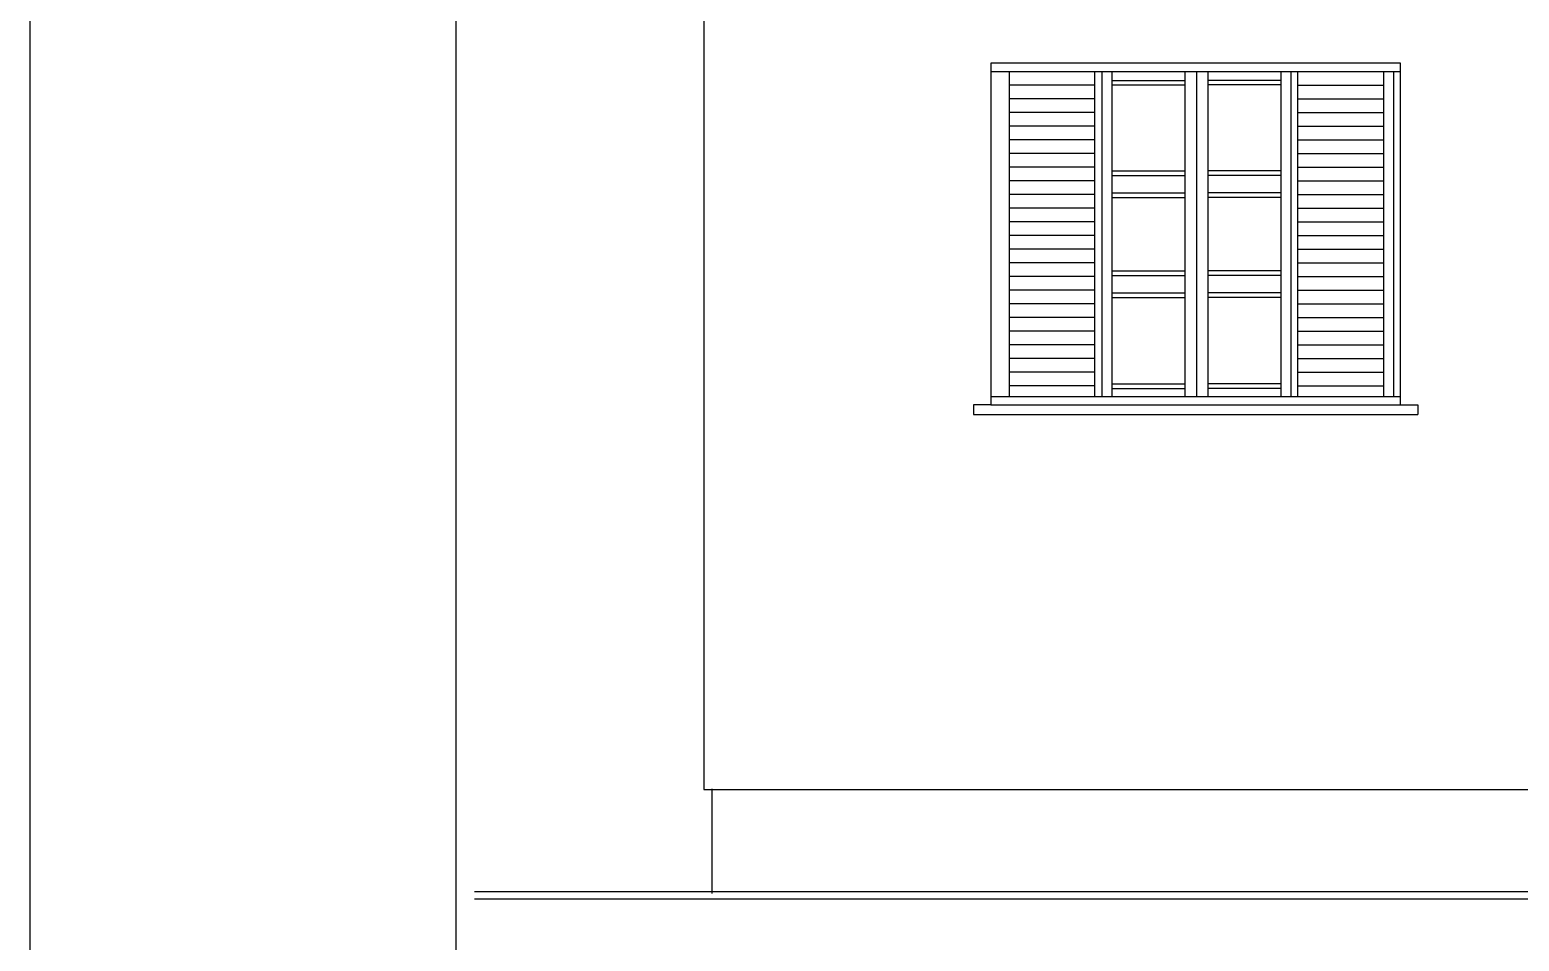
# Model space of a CAD drawing. Extents: x -6702 to 814, y 5971 to 8281.
# Drawn here: x -3603.8 to -3166.9, y 6339 to 6606.4 of the extents above; entities that cross this region are included whole.
import ezdxf

# ---------------------------------------------------------------- set-up
doc = ezdxf.new("R2010")
doc.units = 0
doc.header["$LTSCALE"] = 30
doc.header["$MEASUREMENT"] = 0
for name, color, linetype in [('AUXILIAR', 2, 'CONTINUOUS'), ('ESQ_VISTA', 1, 'CONTINUOUS'), ('FOLHA', 7, 'CONTINUOUS'), ('PAREDE', 6, 'CONTINUOUS'), ('PAREDES', 3, 'CONTINUOUS'), ('PROJEÇÃO', 7, 'CONTINUOUS')]:
    doc.layers.add(name, color=color, linetype=linetype)

# ---------------------------------------------------------------- blocks, each defined once
blk = doc.blocks.new('A$C14AD65D4')
at = {"layer": 'ESQ_VISTA', "linetype": 'Continuous', "ltscale": 3.937008}
for p, q in [((5.07, 103.02, -20), (5.07, 2.81, -20)), ((125.33, 103.02, -20), (5.07, 103.02, -20)), ((5.26, 100.56, -20), (125.33, 100.56, -20)), ((35.58, 5.26, -20), (35.58, 100.56, -20)), ((65.4, 100.56, -20), (65.4, 5.26, -20)), ((95.21, 5.26, -20), (95.21, 100.56, -20)), ((125.33, 2.81, -20), (125.33, 103.02, -20)), ((35.58, 96.55, -20), (10.43, 96.55, -20)), ((10.52, 100.35, -20), (10.52, 5.26, -20)), ((37.63, 100.35, -20), (37.63, 5.26, -20)), ((40.63, 100.35, -20), (40.63, 5.26, -20)), ((40.68, 97.98, -20), (61.92, 97.98, -20)), ((40.68, 96.66, -20), (61.92, 96.66, -20)), ((62.01, 100.35, -20), (62.01, 5.26, -20)), ((62.01, 100.35, -20), (62.01, 5.26, -20)), ((68.78, 100.35, -20), (68.78, 5.26, -20)), ((90.11, 97.98, -20), (68.87, 97.98, -20)), ((90.11, 96.66, -20), (68.87, 96.66, -20)), ((90.16, 100.35, -20), (90.16, 5.26, -20)), ((93.16, 100.35, -20), (93.16, 5.26, -20)), ((95.21, 96.55, -20), (120.36, 96.55, -20)), ((120.27, 100.35, -20), (120.27, 5.26, -20)), ((123.27, 100.35, -20), (123.27, 5.26, -20)), ((35.58, 92.54, -20), (10.43, 92.54, -20)), ((95.21, 92.54, -20), (120.36, 92.54, -20)), ((35.58, 88.53, -20), (10.43, 88.53, -20)), ((95.21, 88.53, -20), (120.36, 88.53, -20)), ((35.58, 84.53, -20), (10.43, 84.53, -20)), ((95.21, 84.53, -20), (120.36, 84.53, -20)), ((35.58, 80.52, -20), (10.43, 80.52, -20)), ((95.21, 80.52, -20), (120.36, 80.52, -20)), ((35.58, 76.51, -20), (10.43, 76.51, -20)), ((95.21, 76.51, -20), (120.36, 76.51, -20)), ((35.58, 72.5, -20), (10.43, 72.5, -20)), ((40.68, 71.43, -20), (61.92, 71.43, -20)), ((40.68, 70.12, -20), (61.92, 70.12, -20)), ((90.11, 71.43, -20), (68.87, 71.43, -20)), ((90.11, 70.12, -20), (68.87, 70.12, -20)), ((95.21, 72.5, -20), (120.36, 72.5, -20)), ((35.58, 68.49, -20), (10.43, 68.49, -20)), ((95.21, 68.49, -20), (120.36, 68.49, -20)), ((35.58, 64.48, -20), (10.43, 64.48, -20)), ((40.68, 64.96, -20), (61.92, 64.96, -20)), ((40.68, 63.64, -20), (61.92, 63.64, -20)), ((90.11, 64.96, -20), (68.87, 64.96, -20)), ((90.11, 63.64, -20), (68.87, 63.64, -20)), ((95.21, 64.48, -20), (120.36, 64.48, -20)), ((35.58, 60.48, -20), (10.43, 60.48, -20)), ((95.21, 60.48, -20), (120.36, 60.48, -20)), ((35.58, 56.47, -20), (10.43, 56.47, -20)), ((35.58, 52.46, -20), (10.43, 52.46, -20)), ((95.21, 56.47, -20), (120.36, 56.47, -20)), ((95.21, 52.46, -20), (120.36, 52.46, -20)), ((35.58, 48.45, -20), (10.43, 48.45, -20)), ((95.21, 48.45, -20), (120.36, 48.45, -20)), ((35.58, 44.44, -20), (10.43, 44.44, -20)), ((95.21, 44.44, -20), (120.36, 44.44, -20)), ((35.58, 40.43, -20), (10.43, 40.43, -20)), ((40.68, 42.12, -20), (61.92, 42.12, -20)), ((40.68, 40.8, -20), (61.92, 40.8, -20)), ((90.11, 42.12, -20), (68.87, 42.12, -20)), ((90.11, 40.8, -20), (68.87, 40.8, -20)), ((95.21, 40.43, -20), (120.36, 40.43, -20)), ((35.58, 36.42, -20), (10.43, 36.42, -20)), ((40.68, 35.64, -20), (61.92, 35.64, -20)), ((90.11, 35.64, -20), (68.87, 35.64, -20)), ((95.21, 36.42, -20), (120.36, 36.42, -20)), ((35.58, 32.42, -20), (10.43, 32.42, -20)), ((35.58, 32.42, -20), (10.43, 32.42, -20)), ((40.68, 34.33, -20), (61.92, 34.33, -20)), ((90.11, 34.33, -20), (68.87, 34.33, -20)), ((95.21, 32.42, -20), (120.36, 32.42, -20)), ((95.21, 32.42, -20), (120.36, 32.42, -20)), ((35.58, 28.41, -20), (10.43, 28.41, -20)), ((95.21, 28.41, -20), (120.36, 28.41, -20)), ((35.58, 24.4, -20), (10.43, 24.4, -20)), ((95.21, 24.4, -20), (120.36, 24.4, -20)), ((35.58, 20.39, -20), (10.43, 20.39, -20)), ((95.21, 20.39, -20), (120.36, 20.39, -20)), ((35.58, 16.38, -20), (10.43, 16.38, -20)), ((95.21, 16.38, -20), (120.36, 16.38, -20)), ((35.58, 12.37, -20), (10.43, 12.37, -20)), ((40.68, 8.94, -20), (61.92, 8.94, -20)), ((90.11, 8.94, -20), (68.87, 8.94, -20)), ((95.21, 12.37, -20), (120.36, 12.37, -20)), ((5.26, 5.26, -20), (125.33, 5.26, -20)), ((35.58, 8.37, -20), (10.43, 8.37, -20)), ((40.68, 7.63, -20), (61.92, 7.63, -20)), ((90.11, 7.63, -20), (68.87, 7.63, -20)), ((95.21, 8.37, -20), (120.36, 8.37, -20)), ((0, 2.81, -20), (0, 0, -20)), ((0, 2.81, -20), (0, 0, -20)), ((5.07, 2.81, -20), (0, 2.81, -20)), ((5.07, 2.81, -20), (125.33, 2.81, -20)), ((125.33, 2.81, -20), (130.4, 2.81, -20)), ((130.4, 2.81, -20), (130.4, 0, -20)), ((0, 0, -20), (130.4, 0, -20))]:
    blk.add_line(p, q, dxfattribs=at)

msp = doc.modelspace()

# ---------------------------------------------------------------- linework, layer by layer
at = {"layer": 'AUXILIAR', "color": 211, "linetype": 'Continuous', "ltscale": 3.937008}
for p, q in [((-3473.37, 6353.524), (-2769.831, 6353.524)), ((-3473.37, 6351.424), (-2769.831, 6351.424))]:
    msp.add_line(p, q, dxfattribs=at)
at = {"layer": 'FOLHA', "color": 1}
msp.add_line((-3603.789, 6980.7), (-3603.789, 6012.624), dxfattribs=at)
at = {"layer": 'FOLHA'}
msp.add_line((-3478.789, 6955.7), (-3478.789, 6037.624), dxfattribs=at)
at = {"layer": 'PAREDE', "color": 2, "linetype": 'Continuous', "ltscale": 3.937008}
for p, q in [((-3406.054, 6795.406), (-3406.054, 6383.524)), ((-3406.054, 6383.524), (-2835.054, 6383.524)), ((-3406.054, 6383.524), (-2875.159, 6383.524)), ((-3403.723, 6383.679), (-3403.723, 6352.924)), ((-3403.723, 6383.679), (-3403.723, 6352.924))]:
    msp.add_line(p, q, dxfattribs=at)
at = {"layer": 'PAREDES', "color": 211, "linetype": 'Continuous', "ltscale": 3.937008}
for p, q in [((-3473.37, 6353.524), (-2769.831, 6353.524)), ((-3473.37, 6351.424), (-2769.831, 6351.424))]:
    msp.add_line(p, q, dxfattribs=at)
at = {"layer": 'PROJEÇÃO'}
msp.add_line((-3392.054, 6383.524), (-3120.554, 6383.524), dxfattribs=at)

# ---------------------------------------------------------------- block references
at = {"layer": 'ESQ_VISTA'}
msp.add_blockref('A$C14AD65D4', (-3327.003, 6493.524, 20), dxfattribs=at)

doc.saveas('drawing.dxf')
